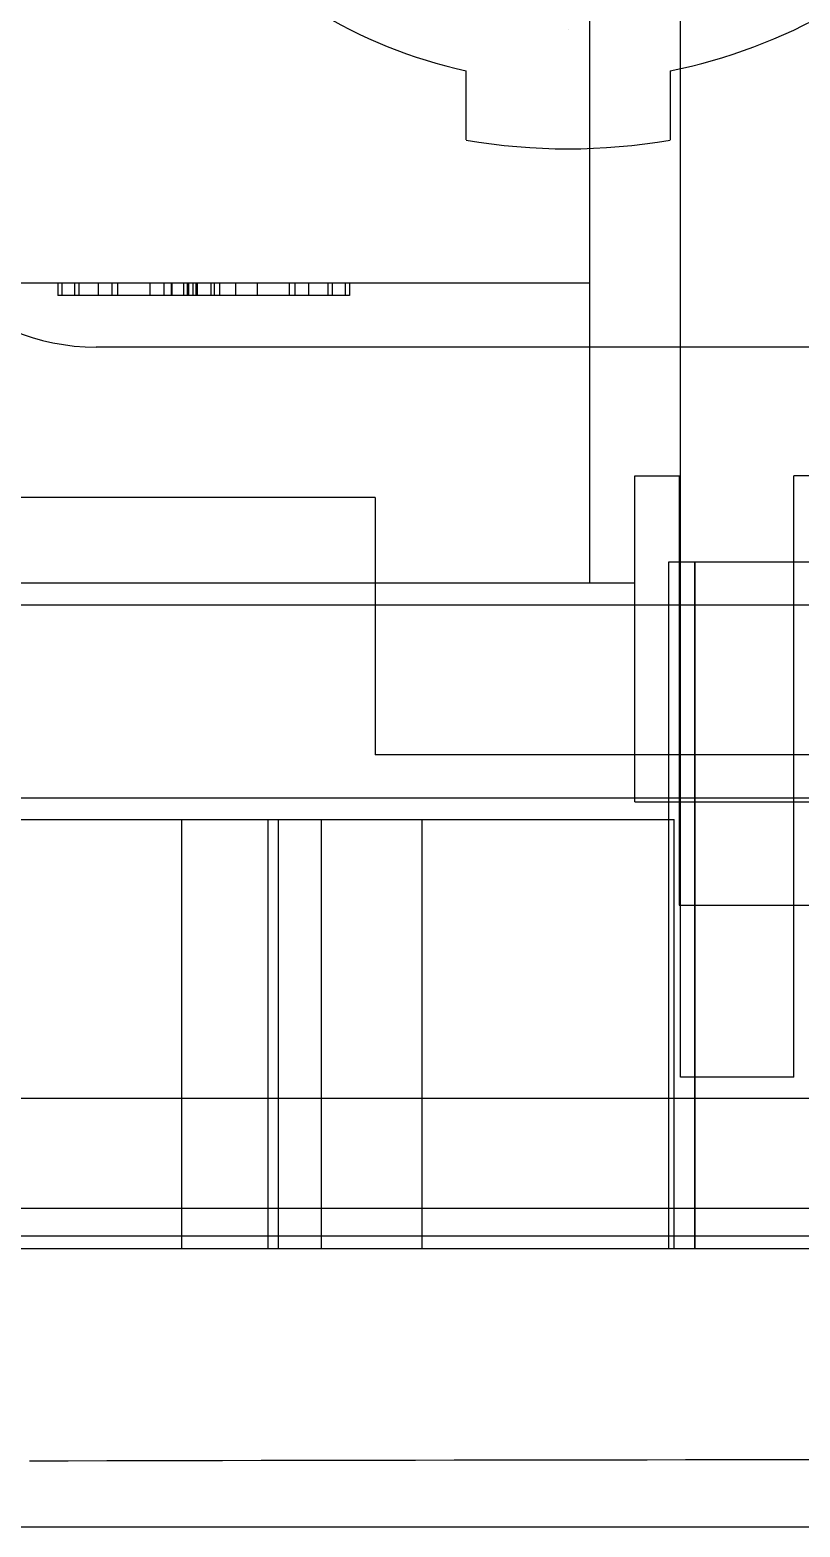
# Model space of a CAD drawing. Extents: x 0 to 171, y 0 to 233.
# Drawn here: x 28.3 to 46.13, y 1.51 to 36.18 of the extents above; entities that cross this region are included whole.
import ezdxf

# ---------------------------------------------------------------- set-up
doc = ezdxf.new("R2010")
doc.units = 0
doc.layers.add('-15N-THT. THIẾT BỊ ĐÓNG MỞ', color=40, linetype='CONTINUOUS')

# ---------------------------------------------------------------- blocks, each defined once
blk = doc.blocks.new('06 - N - SC VSD CHIẾU TRÊN ATV630U75~D11N4')
at = {"layer": '-15N-THT. THIẾT BỊ ĐÓNG MỞ'}
for p, q in [((-44.243, -158.936), (-44.243, -209.641)), ((-42.137, -221.075), (-42.137, -158.936)), ((-44.74, -196.828), (-44.74, -196.828)), ((-47.101, -199.377), (-47.101, -197.772)), ((-47.101, -197.772), (-47.101, -197.772)), ((-42.379, -197.772), (-42.379, -199.377)), ((-42.379, -197.772), (-42.379, -197.772)), ((-47.101, -199.377), (-47.101, -199.377)), ((-44.74, -199.581), (-44.74, -199.581)), ((-42.379, -199.377), (-42.379, -199.377)), ((-58.886, -202.682), (-44.243, -202.682)), ((-56.555, -202.682), (-56.555, -202.682)), ((-56.555, -202.682), (-56.555, -202.98)), ((-56.466, -202.682), (-56.466, -202.98)), ((-56.167, -202.682), (-56.167, -202.98)), ((-56.068, -202.682), (-56.068, -202.682)), ((-56.068, -202.682), (-56.068, -202.98)), ((-55.621, -202.682), (-55.621, -202.98)), ((-55.302, -202.682), (-55.302, -202.98)), ((-55.173, -202.682), (-55.173, -202.98)), ((-55.173, -202.682), (-55.173, -202.682)), ((-54.427, -202.682), (-54.427, -202.98)), ((-54.427, -202.682), (-54.427, -202.682)), ((-54.105, -202.682), (-54.105, -202.98)), ((-53.93, -202.682), (-53.93, -202.682)), ((-53.93, -202.682), (-53.93, -202.98)), ((-53.924, -202.682), (-53.924, -202.98)), ((-53.917, -202.682), (-53.917, -202.98)), ((-53.645, -202.682), (-53.645, -202.98)), ((-53.558, -202.682), (-53.558, -202.98)), ((-53.558, -202.682), (-53.558, -202.682)), ((-53.533, -202.682), (-53.533, -202.98)), ((-53.433, -202.682), (-53.433, -202.682)), ((-53.433, -202.682), (-53.433, -202.98)), ((-53.359, -202.682), (-53.359, -202.98)), ((-53.331, -202.682), (-53.331, -202.98)), ((-53.011, -202.682), (-53.011, -202.98)), ((-52.936, -202.682), (-52.936, -202.98)), ((-52.936, -202.682), (-52.936, -202.682)), ((-52.812, -202.682), (-52.812, -202.98)), ((-52.812, -202.682), (-52.812, -202.682)), ((-52.443, -202.682), (-52.443, -202.98)), ((-52.439, -202.682), (-52.439, -202.682)), ((-52.439, -202.682), (-52.439, -202.98)), ((-51.942, -202.682), (-51.942, -202.98)), ((-51.942, -202.682), (-51.942, -202.682)), ((-51.196, -202.682), (-51.196, -202.98)), ((-51.196, -202.682), (-51.196, -202.682)), ((-51.068, -202.682), (-51.068, -202.98)), ((-50.748, -202.682), (-50.748, -202.98)), ((-50.301, -202.682), (-50.301, -202.98)), ((-50.301, -202.682), (-50.301, -202.682)), ((-50.202, -202.682), (-50.202, -202.98)), ((-49.904, -202.682), (-49.904, -202.98)), ((-49.804, -202.682), (-49.804, -202.682)), ((-49.804, -202.682), (-49.804, -202.98)), ((-44.243, -202.682), (-44.243, -202.682)), ((-56.555, -202.98), (-56.555, -202.98)), ((-53.533, -202.98), (-56.555, -202.98)), ((-56.068, -202.98), (-56.068, -202.98)), ((-55.173, -202.98), (-55.173, -202.98)), ((-54.427, -202.98), (-54.427, -202.98)), ((-53.93, -202.98), (-53.93, -202.98)), ((-53.558, -202.98), (-53.558, -202.98)), ((-49.804, -202.98), (-53.533, -202.98)), ((-53.433, -202.98), (-53.433, -202.98)), ((-52.936, -202.98), (-52.936, -202.98)), ((-52.812, -202.98), (-52.812, -202.98)), ((-52.439, -202.98), (-52.439, -202.98)), ((-51.942, -202.98), (-51.942, -202.98)), ((-51.196, -202.98), (-51.196, -202.98)), ((-50.301, -202.98), (-50.301, -202.98)), ((-49.804, -202.98), (-49.804, -202.98)), ((-55.67, -204.173), (-55.67, -204.173)), ((55.67, -204.173), (-55.67, -204.173)), ((-43.192, -207.156), (-42.137, -207.156)), ((-43.192, -207.156), (-43.192, -207.156)), ((-43.192, -214.704), (-43.192, -207.156)), ((-42.168, -207.156), (-42.168, -217.098)), ((-42.137, -207.156), (-42.137, -207.156)), ((65.906, -207.156), (-39.515, -207.156)), ((-39.515, -207.156), (-39.515, -207.156)), ((-39.515, -221.075), (-39.515, -207.156)), ((-49.208, -207.653), (-66.607, -207.653)), ((-49.208, -207.653), (-49.208, -207.653)), ((-49.208, -207.653), (-49.208, -213.618)), ((-42.407, -209.144), (-42.407, -209.144)), ((-42.407, -225.052), (-42.407, -209.144)), ((-42.407, -209.144), (66.759, -209.144)), ((-42.407, -225.052), (-42.407, -209.144)), ((-41.808, -209.144), (-41.808, -225.052)), ((-41.808, -225.052), (-41.808, -209.144)), ((-43.192, -209.641), (-76.549, -209.641)), ((-44.243, -209.641), (-44.243, -209.641)), ((-66.607, -210.138), (66.607, -210.138)), ((-49.208, -213.618), (-49.208, -213.618)), ((-1.988, -213.618), (-49.208, -213.618)), ((-72.789, -214.612), (72.789, -214.612)), ((-43.192, -214.704), (66.472, -214.704)), ((-76.262, -215.11), (-42.28, -215.11)), ((-53.682, -215.11), (-53.682, -215.11)), ((-53.682, -225.052), (-53.682, -215.11)), ((-51.693, -215.11), (-51.693, -225.052)), ((-51.446, -225.052), (-51.446, -215.11)), ((-50.453, -225.052), (-50.453, -215.11)), ((-48.121, -215.11), (-48.121, -215.11)), ((-48.121, -225.052), (-48.121, -215.11)), ((-42.28, -225.052), (-42.28, -215.11)), ((-42.168, -217.098), (65.906, -217.098)), ((-39.515, -217.098), (-39.515, -217.098)), ((-42.137, -221.075), (-42.137, -221.075)), ((-39.515, -221.075), (-42.137, -221.075)), ((-39.515, -221.075), (-39.515, -221.075)), ((76.549, -221.572), (-76.549, -221.572)), ((-70.351, -224.11), (70.351, -224.11)), ((-62.594, -224.754), (62.594, -224.754)), ((76.549, -225.052), (-76.549, -225.052)), ((-53.682, -225.052), (-53.682, -225.052)), ((-48.121, -225.052), (-48.121, -225.052)), ((-42.407, -225.052), (-42.407, -225.052)), ((67.611, -231.496), (-67.611, -231.496))]:
    blk.add_line(p, q, dxfattribs=at)
for centre, radius, start, end in [((-44.822, -187.053), 10.959, 218.1407, 257.9999), ((-44.74, -185.78), 12.223, 281.1385, 318.8615), ((-55.67, -199.202), 4.971, 180, 270), ((-44.74, -185.78), 13.801, 260.1489, 279.8511)]:
    blk.add_arc(centre, radius, start, end, dxfattribs=at)
blk.add_ellipse((0, -307.932), major_axis=(1477.794, 0), ratio=0.052796, start_param=1.532073, end_param=1.60952, dxfattribs=at)

msp = doc.modelspace()

# ---------------------------------------------------------------- block references
msp.add_blockref('06 - N - SC VSD CHIẾU TRÊN ATV630U75~D11N4', (85.5, 233.007))

doc.saveas('drawing.dxf')
